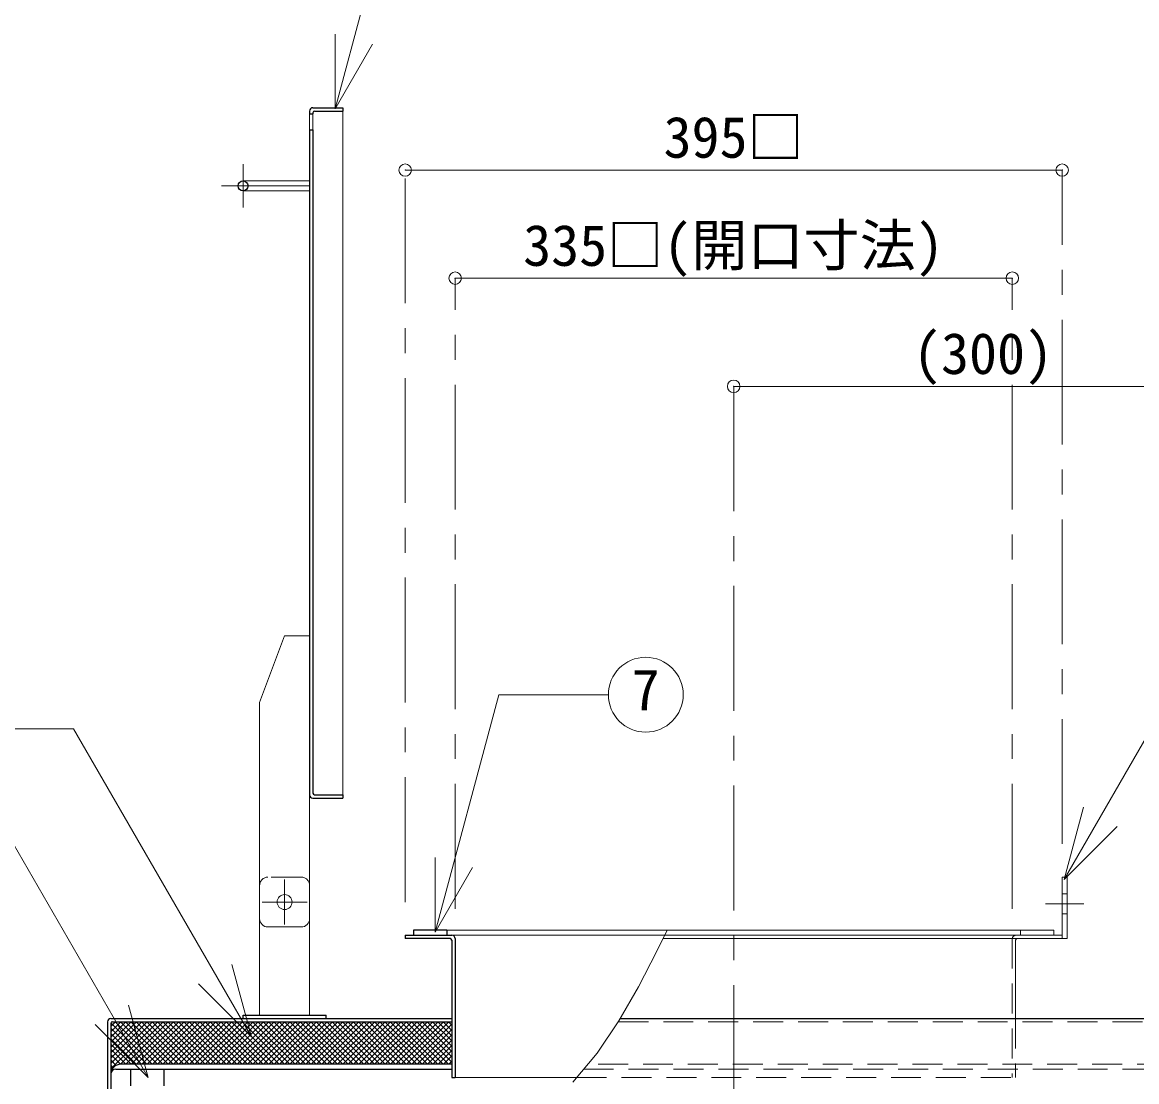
# Model space of a CAD drawing. Units: millimetres at full size, sheet at 1:15; details may follow other scales. Extents: x -3184 to 2891, y -2037 to 2178.
# Drawn here: x -2574 to -1904, y -171 to 466 of the extents above; entities that cross this region are included whole.
import ezdxf
from ezdxf.enums import TextEntityAlignment as Align

# ---------------------------------------------------------------- set-up
doc = ezdxf.new("R2010")
doc.units = ezdxf.units.MM
doc.header["$LTSCALE"] = 15
doc.header["$PDMODE"] = 32
doc.header["$PDSIZE"] = 7.5
doc.linetypes.add('CHAIN1', pattern=[8, 5, -1, 1, -1])
doc.linetypes.add('DASHED1', pattern=[1.8, 1.2, -0.6])
doc.layers.add('0-0', color=7, linetype='Continuous', lineweight=18)
doc.styles.add('ＭＳ ゴシック', font='')
doc.styles.get('ＭＳ ゴシック').set_extended_font_data('MS Gothic')

msp = doc.modelspace()

# ---------------------------------------------------------------- linework, layer by layer
at = {"layer": '0-0'}
for p, q in [((-2386.35, 413.59), (-2342.89, 575.79)), ((-2386.35, 413.59), (-2386.35, 458.59)), ((-2386.35, 413.59), (-2363.85, 452.56)), ((-2401.7, 401.12), (-2401.7, 410.62)), ((-2399.7, 410.62), (-2399.7, 401.12)), ((-2441.7, 370.37), (-2401.7, 370.37)), ((-2441.7, 364.37), (-2401.7, 364.37)), ((-1948.05, -49.55), (-1833.56, 148.75)), ((-2416.7, 96.87), (-2431.7, 56.87)), ((-2416.7, 96.87), (-2401.7, 96.87)), ((-2326.19, -81.29), (-2287.93, 61.49)), ((-2287.93, 61.49), (-2222.06, 61.49)), ((-2431.7, -73.13), (-2431.7, 56.87)), ((-2543.58, 41.06), (-2604.48, 41.06)), ((-2436.7, -144.06), (-2543.58, 41.06)), ((-2401.7, -73.13), (-2401.7, 1.37)), ((-1948.05, -49.55), (-1936.4, -6.08)), ((-2498.83, -168.56), (-2591.35, -8.32)), ((-1948.05, -49.55), (-1916.23, -17.73)), ((-2326.19, -81.29), (-2326.19, -36.29)), ((-2326.19, -81.29), (-2303.69, -42.32)), ((-2406.7, -78.13), (-2426.7, -78.13)), ((-1954.2, -80.13), (-2186.78, -80.13)), ((-1954.2, -80.13), (-1954.2, -83.13)), ((-1949.2, -85.13), (-2189.25, -85.13)), ((-2188.26, -83.13), (-1949.2, -83.13)), ((-1949.2, -83.13), (-1949.2, -85.13)), ((-2436.7, -144.06), (-2448.34, -100.59)), ((-2436.7, -144.06), (-2468.52, -112.24)), ((-2498.83, -168.56), (-2510.48, -125.1)), ((-2498.83, -168.56), (-2530.65, -136.74)), ((-2314.2, -168.63), (-2241.12, -168.63))]:
    msp.add_line(p, q, dxfattribs=at)
at = {"layer": '0-0', "color": 5, "lineweight": 25}
for p, q in [((-2401.7, 412.37), (-2401.7, 410.62)), ((-2401.7, 410.62), (-2399.7, 410.62)), ((-2399.7, 414.37), (-2381.7, 414.37)), ((-2399.7, 411.37), (-2399.7, 410.62)), ((-2398.7, 412.37), (-2381.7, 412.37)), ((-2381.7, 414.37), (-2381.7, 412.37)), ((-2401.7, 401.12), (-2399.7, 401.12)), ((-2401.7, 401.12), (-2401.7, 1.37)), ((-2399.7, 401.12), (-2399.7, 2.37)), ((-2398.7, 1.37), (-2381.7, 1.37)), ((-2381.7, 1.37), (-2381.7, -0.63)), ((-2399.7, -0.63), (-2381.7, -0.63)), ((-2339.2, -80.13), (-2339.2, -83.13)), ((-2319.2, -80.13), (-2339.2, -80.13)), ((-2319.2, -80.13), (-2319.2, -83.13)), ((-2344.2, -83.13), (-2344.2, -85.13)), ((-2344.2, -83.13), (-2316.2, -83.13)), ((-2317.2, -85.13), (-2344.2, -85.13)), ((-2316.2, -86.13), (-2316.2, -168.63)), ((-2314.2, -85.13), (-2314.2, -168.63)), ((-2521.2, -133.13), (-2316.2, -133.13)), ((-2391.7, -133.13), (-2391.7, -131.13)), ((-2214.81, -133.13), (-1772.2, -133.13)), ((-2523.2, -135.13), (-2523.2, -213.13)), ((-2521.2, -136.13), (-2521.2, -213.13)), ((-2520.2, -135.13), (-2316.2, -135.13)), ((-2316.2, -160.63), (-2515.2, -160.63)), ((-2518.2, -163.63), (-2316.2, -163.63)), ((-2509.2, -173.63), (-2509.2, -163.63)), ((-2489.2, -173.63), (-2489.2, -163.63)), ((-2316.2, -168.63), (-2314.2, -168.63))]:
    msp.add_line(p, q, dxfattribs=at)
at = {"layer": '0-0', "color": 4, "lineweight": 9}
for p, q in [((-2381.7, 1.37), (-2381.7, 412.37)), ((-2344.2, 376.87), (-1949.2, 376.87)), ((-1979.2, 311.87), (-2314.2, 311.87)), ((-2146.7, 246.87), (-1846.7, 246.87)), ((-1946.2, -48.13), (-1949.2, -48.13)), ((-1949.2, -48.13), (-1949.2, -83.13)), ((-1946.2, -48.13), (-1946.2, -85.13)), ((-2431.7, -73.13), (-2431.7, -131.13)), ((-2401.7, -73.13), (-2401.7, -131.13)), ((-2326.7, -80.13), (-2186.78, -80.13)), ((-2188.26, -83.13), (-2323.7, -83.13)), ((-1977.2, -86.13), (-1977.2, -133.13)), ((-1949.2, -85.13), (-1946.2, -85.13)), ((-2521.2, -163.35), (-2492.98, -135.13)), ((-2521.2, -160.17), (-2496.16, -135.13)), ((-2521.2, -156.99), (-2499.34, -135.13)), ((-2521.2, -153.81), (-2502.52, -135.13)), ((-2521.2, -150.63), (-2505.71, -135.13)), ((-2521.2, -147.44), (-2508.89, -135.13)), ((-2521.2, -144.26), (-2512.07, -135.13)), ((-2521.2, -141.08), (-2515.25, -135.13)), ((-2521.2, -137.9), (-2518.43, -135.13)), ((-2521.2, -138.93), (-2499.51, -160.63)), ((-2521.15, -135.81), (-2496.32, -160.63)), ((-2518.64, -135.13), (-2493.14, -160.63)), ((-2515.46, -135.13), (-2489.96, -160.63)), ((-2515.3, -160.63), (-2489.8, -135.13)), ((-2512.28, -135.13), (-2486.78, -160.63)), ((-2512.11, -160.63), (-2486.61, -135.13)), ((-2509.1, -135.13), (-2483.6, -160.63)), ((-2508.93, -160.63), (-2483.43, -135.13)), ((-2505.91, -135.13), (-2480.41, -160.63)), ((-2505.75, -160.63), (-2480.25, -135.13)), ((-2502.73, -135.13), (-2477.23, -160.63)), ((-2502.57, -160.63), (-2477.07, -135.13)), ((-2499.55, -135.13), (-2474.05, -160.63)), ((-2499.39, -160.63), (-2473.89, -135.13)), ((-2496.37, -135.13), (-2470.87, -160.63)), ((-2496.2, -160.63), (-2470.7, -135.13)), ((-2493.19, -135.13), (-2467.69, -160.63)), ((-2493.02, -160.63), (-2467.52, -135.13)), ((-2490, -135.13), (-2464.5, -160.63)), ((-2489.84, -160.63), (-2464.34, -135.13)), ((-2486.82, -135.13), (-2461.32, -160.63)), ((-2486.66, -160.63), (-2461.16, -135.13)), ((-2483.64, -135.13), (-2458.14, -160.63)), ((-2483.48, -160.63), (-2457.98, -135.13)), ((-2480.46, -135.13), (-2454.96, -160.63)), ((-2480.29, -160.63), (-2454.79, -135.13)), ((-2477.28, -135.13), (-2451.78, -160.63)), ((-2477.11, -160.63), (-2451.61, -135.13)), ((-2474.09, -135.13), (-2448.59, -160.63)), ((-2473.93, -160.63), (-2448.43, -135.13)), ((-2470.91, -135.13), (-2445.41, -160.63)), ((-2470.75, -160.63), (-2445.25, -135.13)), ((-2467.73, -135.13), (-2442.23, -160.63)), ((-2467.57, -160.63), (-2442.07, -135.13)), ((-2464.55, -135.13), (-2439.05, -160.63)), ((-2464.38, -160.63), (-2438.88, -135.13)), ((-2461.37, -135.13), (-2435.87, -160.63)), ((-2461.2, -160.63), (-2435.7, -135.13)), ((-2458.18, -135.13), (-2432.68, -160.63)), ((-2458.02, -160.63), (-2432.52, -135.13)), ((-2455, -135.13), (-2429.5, -160.63)), ((-2454.84, -160.63), (-2429.34, -135.13)), ((-2451.82, -135.13), (-2426.32, -160.63)), ((-2451.66, -160.63), (-2426.16, -135.13)), ((-2448.64, -135.13), (-2423.14, -160.63)), ((-2448.47, -160.63), (-2422.97, -135.13)), ((-2445.46, -135.13), (-2419.96, -160.63)), ((-2445.29, -160.63), (-2419.79, -135.13)), ((-2442.27, -135.13), (-2416.77, -160.63)), ((-2442.11, -160.63), (-2416.61, -135.13)), ((-2439.09, -135.13), (-2413.59, -160.63)), ((-2438.93, -160.63), (-2413.43, -135.13)), ((-2435.91, -135.13), (-2410.41, -160.63)), ((-2435.75, -160.63), (-2410.25, -135.13)), ((-2432.73, -135.13), (-2407.23, -160.63)), ((-2432.56, -160.63), (-2407.06, -135.13)), ((-2429.55, -135.13), (-2404.05, -160.63)), ((-2429.38, -160.63), (-2403.88, -135.13)), ((-2426.36, -135.13), (-2400.86, -160.63)), ((-2426.2, -160.63), (-2400.7, -135.13)), ((-2423.18, -135.13), (-2397.68, -160.63)), ((-2423.02, -160.63), (-2397.52, -135.13)), ((-2420, -135.13), (-2394.5, -160.63)), ((-2419.84, -160.63), (-2394.34, -135.13)), ((-2416.82, -135.13), (-2391.32, -160.63)), ((-2416.65, -160.63), (-2391.15, -135.13)), ((-2413.64, -135.13), (-2388.14, -160.63)), ((-2413.47, -160.63), (-2387.97, -135.13)), ((-2410.45, -135.13), (-2384.95, -160.63)), ((-2410.29, -160.63), (-2384.79, -135.13)), ((-2407.27, -135.13), (-2381.77, -160.63)), ((-2407.11, -160.63), (-2381.61, -135.13)), ((-2404.09, -135.13), (-2378.59, -160.63)), ((-2403.93, -160.63), (-2378.43, -135.13)), ((-2400.91, -135.13), (-2375.41, -160.63)), ((-2400.74, -160.63), (-2375.24, -135.13)), ((-2397.73, -135.13), (-2372.23, -160.63)), ((-2397.56, -160.63), (-2372.06, -135.13)), ((-2394.54, -135.13), (-2369.04, -160.63)), ((-2394.38, -160.63), (-2368.88, -135.13)), ((-2391.36, -135.13), (-2365.86, -160.63)), ((-2391.2, -160.63), (-2365.7, -135.13)), ((-2388.18, -135.13), (-2362.68, -160.63)), ((-2388.02, -160.63), (-2362.52, -135.13)), ((-2385, -135.13), (-2359.5, -160.63)), ((-2384.83, -160.63), (-2359.33, -135.13)), ((-2381.82, -135.13), (-2356.32, -160.63)), ((-2381.65, -160.63), (-2356.15, -135.13)), ((-2378.63, -135.13), (-2353.13, -160.63)), ((-2378.47, -160.63), (-2352.97, -135.13)), ((-2375.45, -135.13), (-2349.95, -160.63)), ((-2375.29, -160.63), (-2349.79, -135.13)), ((-2372.27, -135.13), (-2346.77, -160.63)), ((-2372.11, -160.63), (-2346.61, -135.13)), ((-2369.09, -135.13), (-2343.59, -160.63)), ((-2368.92, -160.63), (-2343.42, -135.13)), ((-2365.91, -135.13), (-2340.41, -160.63)), ((-2365.74, -160.63), (-2340.24, -135.13)), ((-2362.72, -135.13), (-2337.22, -160.63)), ((-2362.56, -160.63), (-2337.06, -135.13)), ((-2359.54, -135.13), (-2334.04, -160.63)), ((-2359.38, -160.63), (-2333.88, -135.13)), ((-2356.36, -135.13), (-2330.86, -160.63)), ((-2356.2, -160.63), (-2330.7, -135.13)), ((-2353.18, -135.13), (-2327.68, -160.63)), ((-2353.01, -160.63), (-2327.51, -135.13)), ((-2350, -135.13), (-2324.5, -160.63)), ((-2349.83, -160.63), (-2324.33, -135.13)), ((-2346.81, -135.13), (-2321.31, -160.63)), ((-2346.65, -160.63), (-2321.15, -135.13)), ((-2343.63, -135.13), (-2318.13, -160.63)), ((-2343.47, -160.63), (-2317.97, -135.13)), ((-2340.45, -135.13), (-2316.2, -159.38)), ((-2340.29, -160.63), (-2316.2, -136.55)), ((-2337.27, -135.13), (-2316.2, -156.2)), ((-2337.1, -160.63), (-2316.2, -139.73)), ((-2334.09, -135.13), (-2316.2, -153.01)), ((-2330.9, -135.13), (-2316.2, -149.83)), ((-2327.72, -135.13), (-2316.2, -146.65)), ((-2324.54, -135.13), (-2316.2, -143.47)), ((-2321.36, -135.13), (-2316.2, -140.29)), ((-2318.18, -135.13), (-2316.2, -137.11)), ((-2521.2, -142.12), (-2502.69, -160.63)), ((-2521.2, -145.3), (-2505.87, -160.63)), ((-2333.92, -160.63), (-2316.2, -142.91)), ((-2330.74, -160.63), (-2316.2, -146.09)), ((-2521.2, -148.48), (-2509.05, -160.63)), ((-2521.2, -151.66), (-2512.23, -160.63)), ((-2327.56, -160.63), (-2316.2, -149.27)), ((-2324.38, -160.63), (-2316.2, -152.46)), ((-2521.2, -154.84), (-2515.41, -160.63)), ((-2521.2, -158.03), (-2517.94, -161.29)), ((-2321.19, -160.63), (-2316.2, -155.64)), ((-2318.01, -160.63), (-2316.2, -158.82)), ((-2521.2, -161.21), (-2519.72, -162.69)), ((-2521.2, -164.39), (-2520.89, -164.71)), ((-2521.2, -166.54), (-2521.2, -166.54))]:
    msp.add_line(p, q, dxfattribs=at)
at = {"layer": '0-0', "color": 4, "linetype": 'CHAIN1', "lineweight": 9}
for p, q in [((-2441.7, 380.37), (-2441.7, 354.37)), ((-2344.2, -63.13), (-2344.2, 376.87)), ((-1949.2, -28.13), (-1949.2, 376.87)), ((-2454.7, 367.37), (-2401.7, 367.37)), ((-2314.2, -67.13), (-2314.2, 311.87)), ((-1979.2, -67.13), (-1979.2, 311.87)), ((-2146.7, 246.87), (-2146.7, -1262.13)), ((-2416.7, -76.63), (-2416.7, -49.63)), ((-2403.2, -63.13), (-2430.2, -63.13)), ((-1959.2, -64.13), (-1936.2, -64.13))]:
    msp.add_line(p, q, dxfattribs=at)
at = {"layer": '0-0', "color": 4, "linetype": 'DASHED1', "lineweight": 9}
for p, q in [((-2406.7, -48.13), (-2426.7, -48.13)), ((-1949.2, -58.13), (-1946.2, -58.13)), ((-1949.2, -70.13), (-1946.2, -70.13)), ((-1974.2, -80.13), (-1974.2, -83.13)), ((-1979.2, -85.13), (-1979.2, -168.63)), ((-1977.2, -133.13), (-1977.2, -168.63)), ((-2241.12, -168.63), (-1977.2, -168.63))]:
    msp.add_line(p, q, dxfattribs=at)
at = {"layer": '0-0', "linetype": 'DASHED1'}
for p, q in [((-2216.01, -135.13), (-1773.2, -135.13)), ((-1778.2, -160.63), (-2234.36, -160.63)), ((-2236.89, -163.63), (-1775.2, -163.63))]:
    msp.add_line(p, q, dxfattribs=at)
at = {"layer": '0-0'}
msp.add_lwpolyline([(-2186.78, -80.13), (-2192.97, -92.69), (-2203.93, -114.05), (-2215.67, -134.63), (-2228.7, -153.94), (-2243.51, -171.47)], dxfattribs=at)
at = {"layer": '0-0', "color": 5, "lineweight": 25}
msp.add_lwpolyline([(-2441.7, -133.13), (-2441.7, -131.13), (-2391.7, -131.13)], dxfattribs=at)
msp.add_circle((-2441.7, 367.37), 3, dxfattribs=at)
at = {"layer": '0-0'}
for centre, radius in [((-2199.56, 61.49), 22.5), ((-2416.7, -63.13), 4.5)]:
    msp.add_circle(centre, radius, dxfattribs=at)
at = {"layer": '0-0', "color": 5, "lineweight": 25}
for centre, radius, start, end in [((-2399.7, 412.37), 2, 90, 180), ((-2398.7, 411.37), 1, 90, 180), ((-2399.7, 1.37), 2, 180, 270), ((-2398.7, 2.37), 1, 180, 270), ((-2317.2, -86.13), 1, 0, 90), ((-2316.2, -85.13), 2, 0, 90), ((-2521.2, -135.13), 2, 90, 180), ((-2520.2, -136.13), 1, 90, 180), ((-2515.2, -166.63), 6, 90, 180), ((-2518.2, -166.63), 3, 90, 180)]:
    msp.add_arc(centre, radius, start, end, dxfattribs=at)
at = {"layer": '0-0', "color": 4, "linetype": 'DASHED1', "lineweight": 9}
for centre, radius, start, end in [((-2426.7, -53.13), 5, 90, 180), ((-2406.7, -53.13), 5, 0, 90), ((-1977.2, -85.13), 2, 90, 180)]:
    msp.add_arc(centre, radius, start, end, dxfattribs=at)
at = {"layer": '0-0'}
for centre, start, end in [((-2426.7, -73.13), 180, 270), ((-2406.7, -73.13), 270, 0)]:
    msp.add_arc(centre, 5, start, end, dxfattribs=at)
at = {"layer": '0-0', "color": 4, "lineweight": 9}
msp.add_arc((-1976.2, -86.13), 1, 90, 180, dxfattribs=at)
at = {"layer": '0-0', "color": 1}
for p in [(-2344.2, 376.87), (-1949.2, 376.87), (-2314.2, 311.87), (-1979.2, 311.87), (-2146.7, 246.87)]:
    msp.add_point(p, dxfattribs=at)

# ---------------------------------------------------------------- texts
at = {"layer": '0-0', "style": 'ＭＳ ゴシック'}
for s, p in [('395□', (-2188.89, 376.87)), ('335□(開口寸法)', (-2273.26, 311.87)), ('(300)', (-2038.89, 246.87)), ('7', (-2208, 44.61))]:
    msp.add_text(s, height=24.74, dxfattribs=at).set_placement(p, align=Align.BOTTOM_LEFT)

doc.saveas('drawing.dxf')
